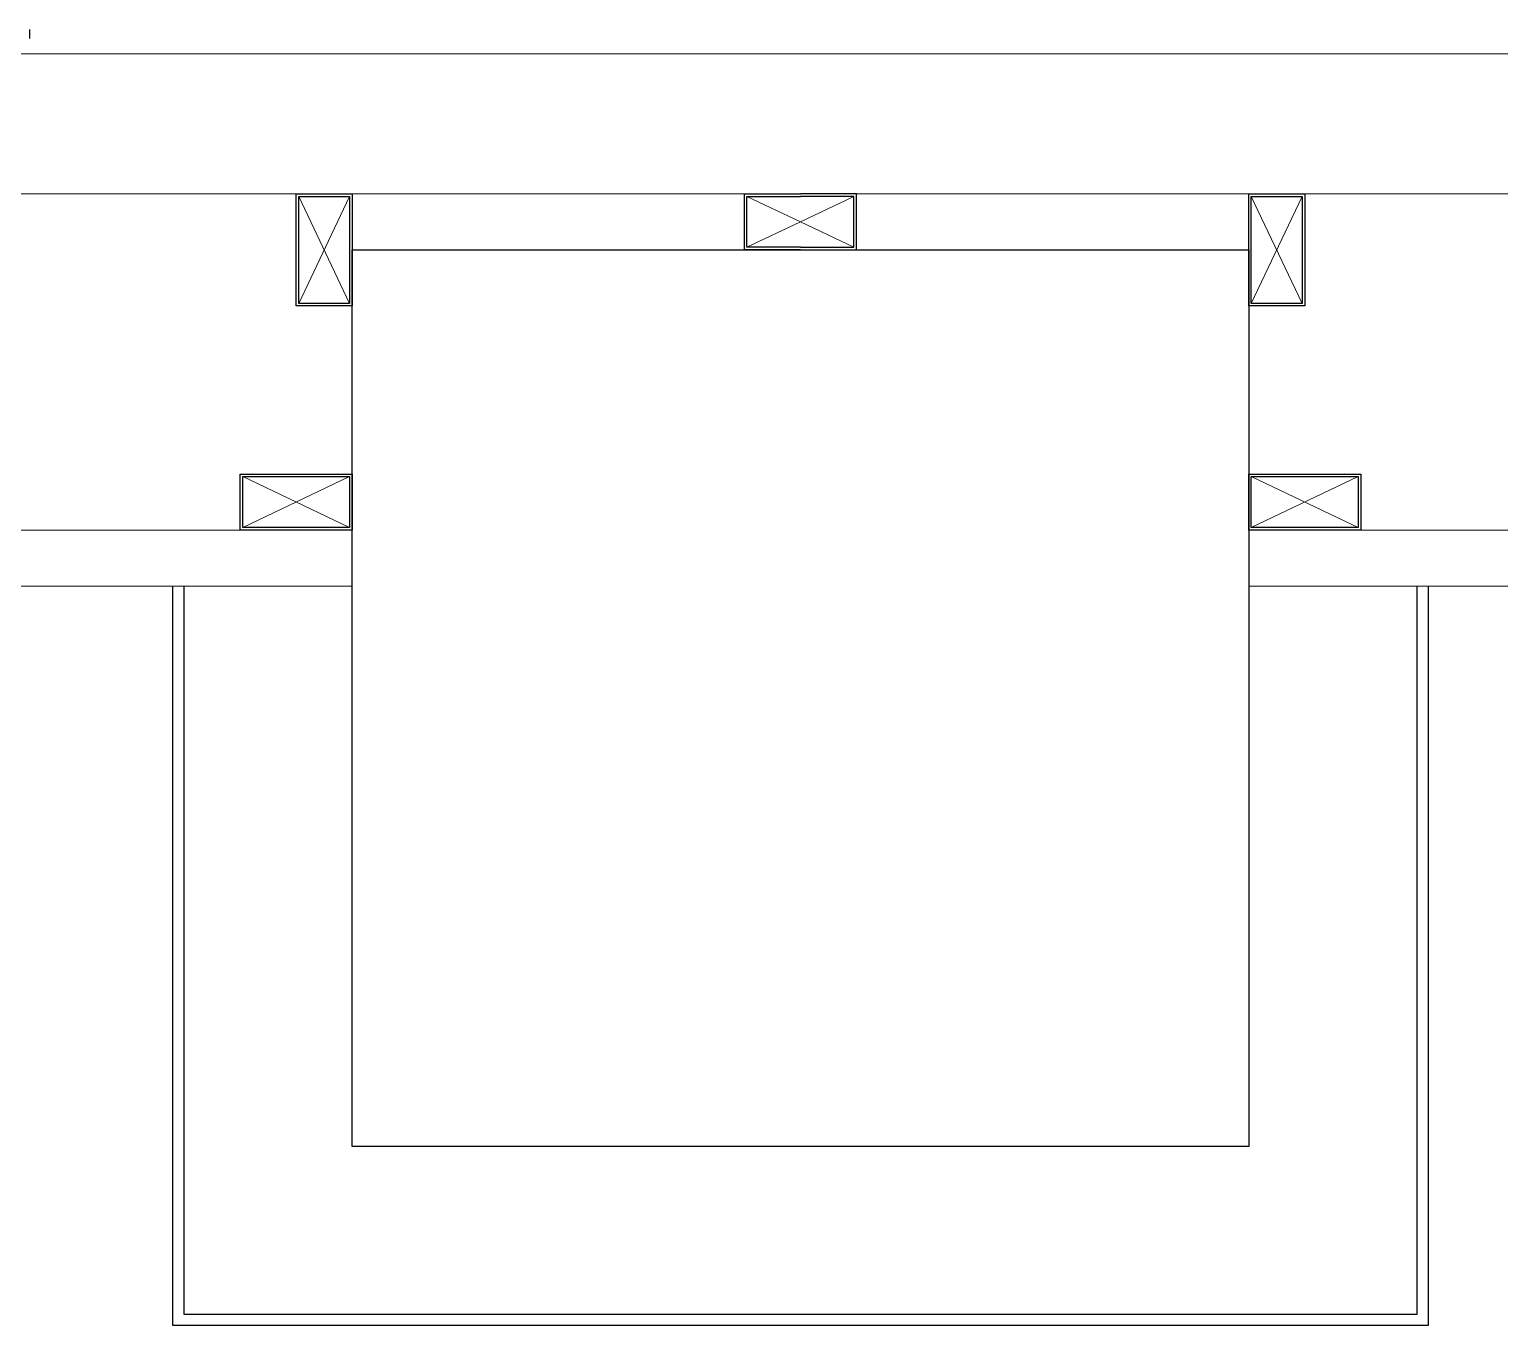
# Model space of a CAD drawing. Header units: millimetres. Extents: x 8456 to 190005487, y 619 to 455456909.
# Drawn here: x 208184.6 to 208386.6, y 158306 to 158484.2 of the extents above; entities that cross this region are included whole.
import ezdxf

# ---------------------------------------------------------------- set-up
doc = ezdxf.new("R2010")
doc.units = ezdxf.units.MM
doc.header["$LTSCALE"] = 400
doc.header["$MEASUREMENT"] = 0
doc.linetypes.add('지하2층평면도$0$XR-평면도$0$HID', pattern=[2, 1.1, -0.9])
doc.layers.get('0').update_dxf_attribs({"linetype": 'CONTINUOUS'})
for name, color, linetype in [('COL', 2, 'CONTINUOUS'), ('석고보드', 4, 'CONTINUOUS'), ('저온단열', 160, 'CONTINUOUS'), ('지하2층평면도$0$0-PATT', 252, 'CONTINUOUS')]:
    doc.layers.add(name, color=color, linetype=linetype)
for name, color, linetype, lineweight in [('지하2층평면도$0$0OPEN', 1, '지하2층평면도$0$XR-평면도$0$HID', 15), ('지하2층평면도$0$0PANL', 6, 'CONTINUOUS', 20), ('지하2층평면도$0$0STL', 3, 'CONTINUOUS', 25)]:
    doc.layers.add(name, color=color, linetype=linetype, lineweight=lineweight)

# ---------------------------------------------------------------- blocks, each defined once
blk = doc.blocks.new('지하2층평면도$0$XR-평면도$0$$0$A$C3B9B04BD')
at = {"layer": '지하2층평면도$0$0OPEN', "color": 8}
for p, q in [((47.7, -47.7), (2.3, 47.7)), ((47.7, 47.7), (2.3, -47.7))]:
    blk.add_line(p, q, dxfattribs=at)
at = {"layer": '지하2층평면도$0$0STL', "color": 8}
for points in [[(0, -50), (50, -50), (50, 50), (0, 50)], [(2.3, -47.7), (47.7, -47.7), (47.7, 47.7), (2.3, 47.7)]]:
    blk.add_lwpolyline(points, close=True, dxfattribs=at)
blk = doc.blocks.new('A$C2DB436D3')
at = {"layer": 'COL', "color": 8}
for p, q in [((23785.54, 21019.55, 2515.73), (23961.54, 21019.55, 2515.73)), ((23785.54, 20843.55, 2515.73), (23785.54, 21019.55, 2515.73)), ((23961.54, 21019.55, 2515.73), (23961.54, 20843.55, 2515.73)), ((23961.54, 20843.55, 2515.73), (23785.54, 20843.55, 2515.73))]:
    blk.add_line(p, q, dxfattribs=at)
at = {"layer": '석고보드', "color": 8}
for p, q in [((23750.34, 20808.35, 2515.73), (23750.34, 20953.55, 2515.73)), ((23996.74, 20953.55, 2515.73), (23996.74, 20808.35, 2515.73)), ((23996.74, 20808.35, 2515.73), (23750.34, 20808.35, 2515.73))]:
    blk.add_line(p, q, dxfattribs=at)
at = {"layer": '저온단열', "color": 8}
for p, q in [((23752.54, 20810.55, 2515.73), (23752.54, 20953.55, 2515.73)), ((23994.54, 20953.55, 2515.73), (23994.54, 20810.55, 2515.73)), ((23994.54, 20810.55, 2515.73), (23752.54, 20810.55, 2515.73))]:
    blk.add_line(p, q, dxfattribs=at)
at = {"layer": '지하2층평면도$0$0-PATT', "color": 8}
blk.add_line((23722.18, 21062.84, 2515.73), (23722.18, 21061.05, 2515.73), dxfattribs=at)
at = {"layer": '지하2층평면도$0$0OPEN', "color": 8}
for p, q in [((23863.04, 21030.05, 2515.73), (23873.54, 21025.05, 2515.73)), ((23884.03, 21030.05, 2515.73), (23873.54, 21025.05, 2515.73)), ((23873.54, 21025.05, 2515.73), (23863.04, 21020.06, 2515.73)), ((23873.54, 21025.05, 2515.73), (23884.03, 21020.06, 2515.73))]:
    blk.add_line(p, q, dxfattribs=at)
at = {"layer": '지하2층평면도$0$0PANL', "color": 8, "elevation": 2515.73}
for points in [[(23873.54, 21030.55), (23653.54, 21030.55), (23653.54, 21058.05), (23873.54, 21058.05)], [(23873.54, 21030.55), (24093.54, 21030.55), (24093.54, 21058.05), (23873.54, 21058.05)], [(23785.54, 20964.55), (23664.54, 20964.55), (23664.54, 20953.55), (23785.54, 20953.55), (23785.54, 20964.55)], [(23961.54, 20964.55), (24082.54, 20964.55), (24082.54, 20953.55), (23961.54, 20953.55), (23961.54, 20964.55)]]:
    blk.add_lwpolyline(points, dxfattribs=at)
at = {"layer": '지하2층평면도$0$0STL', "color": 8, "elevation": 2515.73}
for points in [[(23873.54, 21019.55), (23862.54, 21019.55), (23862.54, 21030.55), (23873.54, 21030.55)], [(23873.54, 21020.06), (23863.04, 21020.06), (23863.04, 21030.05), (23873.54, 21030.05)], [(23873.54, 21019.55), (23884.54, 21019.55), (23884.54, 21030.55), (23873.54, 21030.55)], [(23873.54, 21020.06), (23884.03, 21020.06), (23884.03, 21030.05), (23873.54, 21030.05)]]:
    blk.add_lwpolyline(points, dxfattribs=at)
at = {"xscale": -0.22, "yscale": 0.22, "zscale": 0.22}
for p in [(23785.54, 21019.55, 2515.73), (23972.54, 21019.55, 2515.73)]:
    blk.add_blockref('지하2층평면도$0$XR-평면도$0$$0$A$C3B9B04BD', p, dxfattribs=at)
at = {"xscale": -0.22, "yscale": 0.22, "zscale": 0.22, "rotation": 270}
for p in [(23774.54, 20964.55, 2515.73), (23972.54, 20964.55, 2515.73)]:
    blk.add_blockref('지하2층평면도$0$XR-평면도$0$$0$A$C3B9B04BD', p, dxfattribs=at)

msp = doc.modelspace()

# ---------------------------------------------------------------- block references
at = {"xscale": 0.7, "yscale": 0.7, "zscale": 0.7}
msp.add_blockref('A$C2DB436D3', (191579.09, 143740.16, -160.09), dxfattribs=at)

doc.saveas('drawing.dxf')
